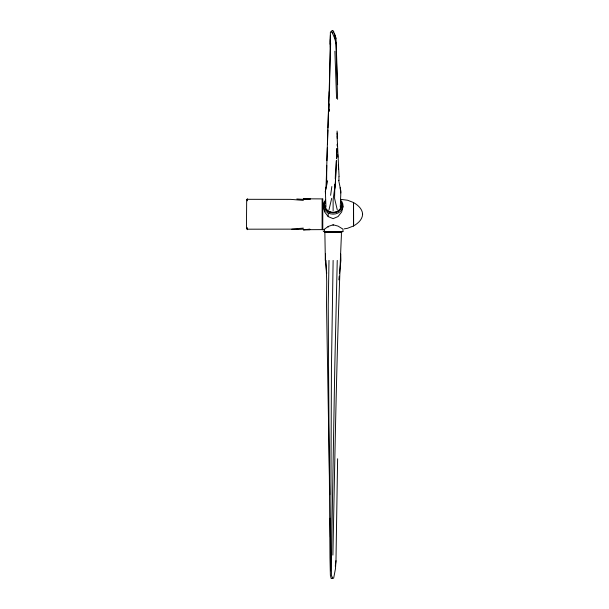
<?xml version="1.0" encoding="UTF-8"?>
<svg xmlns="http://www.w3.org/2000/svg" width="609" height="609" viewBox="0 0 609 609"><rect width="100%" height="100%" fill="white"/><g stroke="black" fill="none" stroke-linecap="round" stroke-linejoin="round"><path stroke-width="0.91" d="M329.454 94.106L330.382 32.224L332.742 30.45L333.671 31.615L334.638 34.858L335.978 43.749L337.614 99.297M328.997 260.401L328.236 304.987L328.555 367.493L329.979 557.768L330.382 575.284L331.212 578.55L333.671 578.093L335.43 568.981L335.978 560.668L337.614 458.76M337.249 260.401L334.775 367.493L331.471 557.768L331.41 575.284L332.742 578.55M329.134 111.196L329.164 109.3M335.452 173.382L335.254 178.909M329.012 111.333L329.172 103.88M329.378 93.626L329.454 89.896M333.123 260.401L331.441 367.493L330.573 570.808M332.887 555.104C335.072 448.589 336.777 341.992 341.383 235.599L341.383 232.516M326.706 273.365L325.358 260.401L325.518 253.976M330.641 43.376L328.015 128.019M326.744 165.328L326.607 185.646M326.904 160.669L327.345 147.622M327.467 143.899L327.954 129.892M329.256 91.495C327.688 123.513 327.307 155.607 325.975 187.602M340.271 207.159L340.888 191.18L338.673 180.279M336.396 160.677L335.247 185.517L336.351 160.806M336.472 158.797L336.906 148.451L336.48 157.959M329.979 44.213L330.382 35.261M247.315 200.841L247.619 198.816M340.766 192.946L340.149 187.717M337.249 209.778L334.569 198.367L334.874 184.382M338.863 279.851L339.251 276.143M339.54 273.365L340.888 260.401L340.728 253.976M335.293 566.21L335.978 560.668M334.425 190.762L335.452 183.24L333.123 199.478L333.123 210.737M330.618 195.329L331.836 186.529M303.351 200.399L290.79 199.364L246.683 199.318L246.455 227.667L247.087 229.19M326.097 187.549L325.358 191.18L325.975 207.159M327.573 180.782L325.358 191.18L325.48 192.946M328.997 209.778L331.677 198.367M324.574 202.021L323.257 206.352L324.574 211.833L328.19 216.614L333.123 218.654L338.056 216.545L341.672 211.955L342.989 206.809L341.938 203.467M335.978 43.749L334.95 38.961L332.286 32.802L333.671 31.615M323.257 230.057L328.19 226.457L333.123 224.782L338.056 226.106L342.989 229.144M331.41 31.341L332.742 30.45M246.759 199.714L247.391 199.318M353.387 226.03L347.495 228.306L344.245 228.847M303.351 228.116L290.79 229.144L247.391 229.19L246.759 228.794M297.763 229.296L291.795 229.296M309.943 199.295L303.351 198.816L322.123 198.892L322.123 229.623L303.351 229.692L309.943 229.212M296.811 229.547L303.351 229.113M309.943 229.684L303.351 229.692L309.943 229.357M303.351 229.692L309.943 229.57M323.257 231.557L342.989 231.557M324.445 232.219L341.801 232.219M324.445 232.463L341.801 232.463M309.943 199.151L303.351 198.816L309.943 198.831M303.351 198.816L309.943 198.937M296.811 198.96L303.351 199.394M340.492 199.356L347.495 200.209L353.387 202.477M331.212 31.775L332.286 32.802M334.075 33.647L335.978 38.344L337.614 84.704M334.638 33.906L335.978 38.344M247.619 229.692L247.315 227.667M337.112 136.66L339.084 176.679M337.104 144.211L337.219 146.069M337.713 154.435L337.881 157.229M338.322 164.666L338.596 169.31M337.082 132.96L337.31 138.616M337.089 131.026L337.31 136.652M334.889 51.202L336.571 98.491M325.975 260.401L326.728 281.701L326.523 304.987L329.773 494.653M338.909 176.816L338.992 180.599M325.358 260.401L324.863 232.516M330.344 39.357L330.382 42.196M330.344 44.67L330.382 47.487M330.108 518.267L330.382 537.153M353.471 202.515L353.471 225.992M342.989 229.799L342.989 231.412M333.123 224.782L333.123 225.459M328.19 213.074L328.19 216.614M328.19 226.457L328.19 227.149M324.574 209.945L324.574 211.483M324.574 229.608L324.574 231.412M322.77 198.656L322.77 229.852M340.69 200.117A9.866 8.541 0 0 1 339.891 211.818A9.866 8.541 0 0 1 326.355 211.818A9.866 8.541 0 0 1 325.549 200.117M340.637 201.396A8.678 7.514 0 0 1 338.703 210.904A8.678 7.514 0 0 1 327.543 210.904A8.678 7.514 0 0 1 325.609 201.396M340.637 201.51A8.678 7.514 0 0 1 333.123 212.785A8.678 7.514 0 0 1 325.609 201.51M341.383 205.149A8.26 7.148 0 0 1 333.123 212.305A8.26 7.148 0 0 1 324.863 205.149M362.621 214.254C362.393 219.567 357.947 223.442 353.639 225.886L353.555 202.569C357.886 205.027 362.393 208.91 362.621 214.254"/></g></svg>
